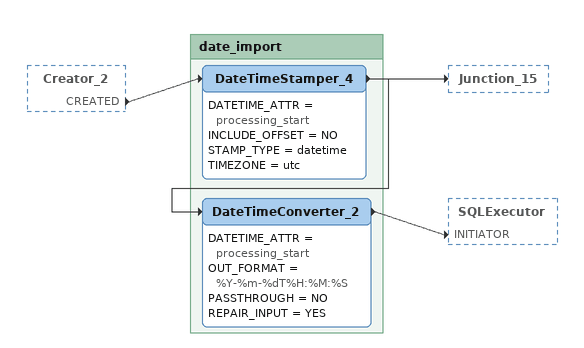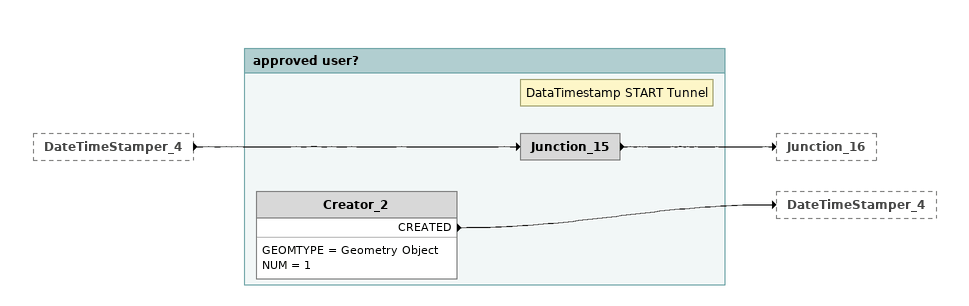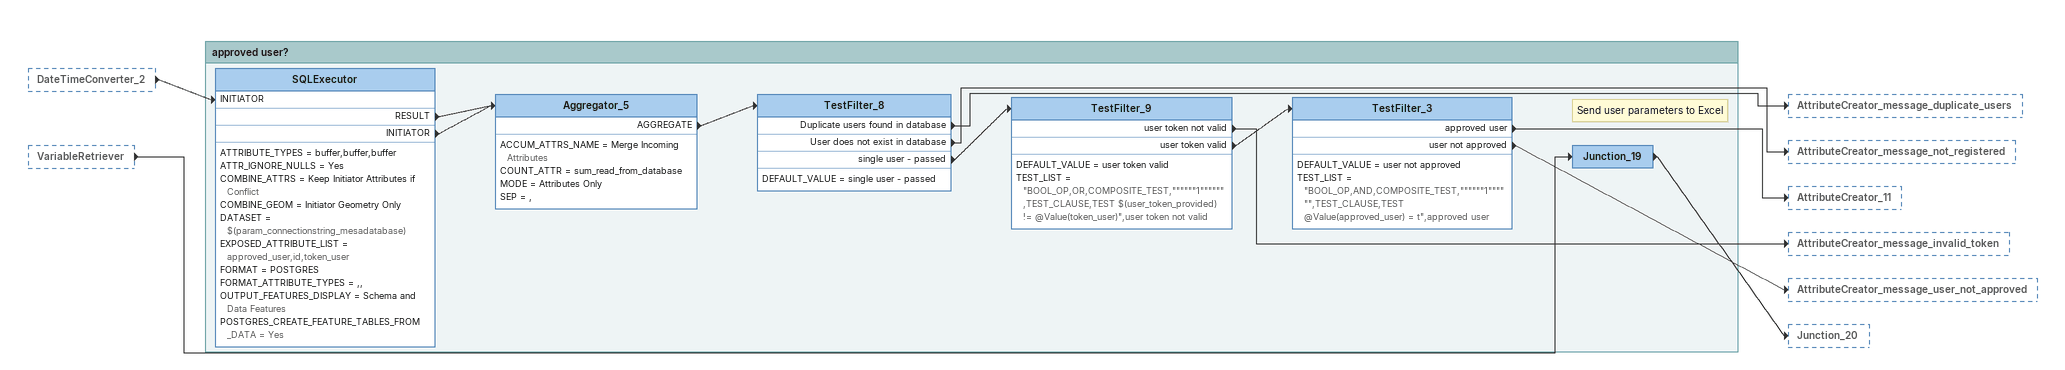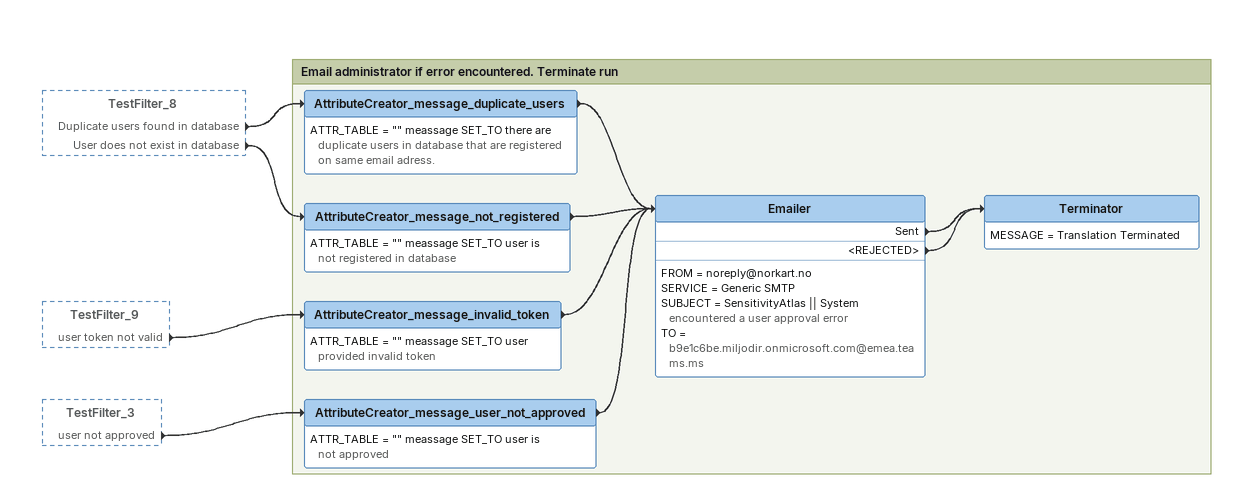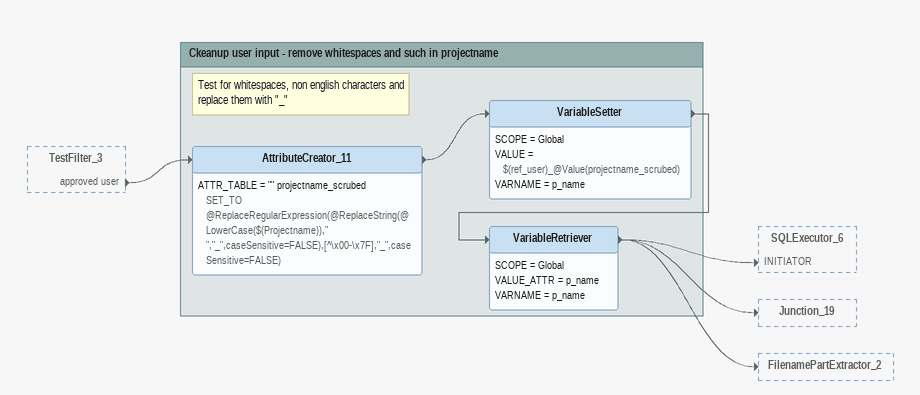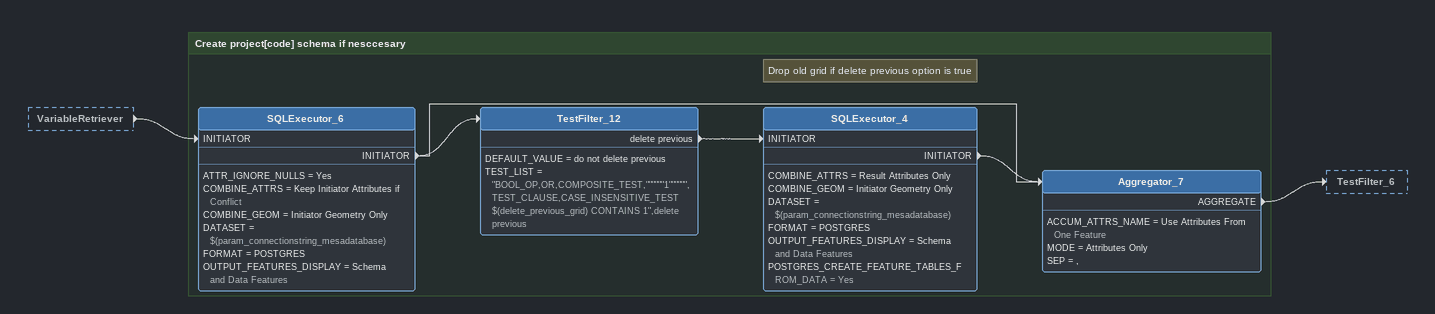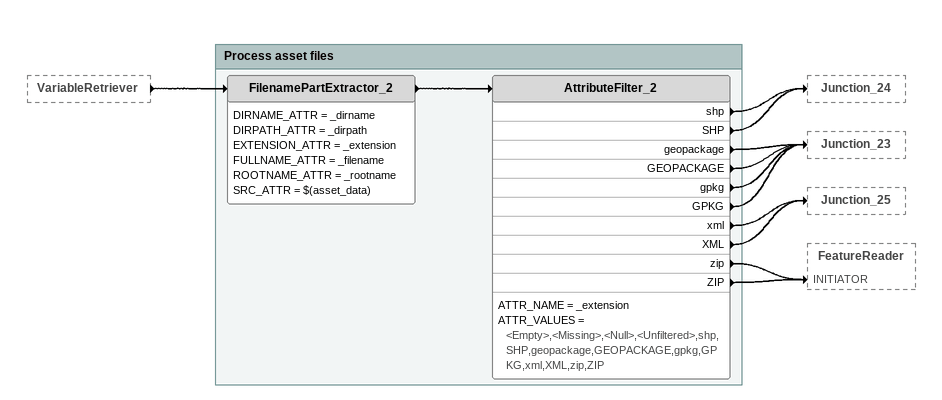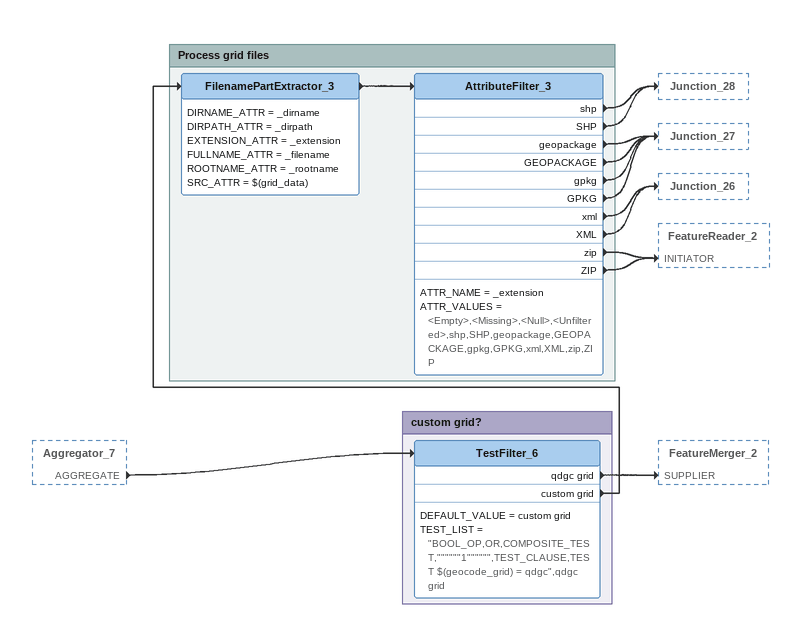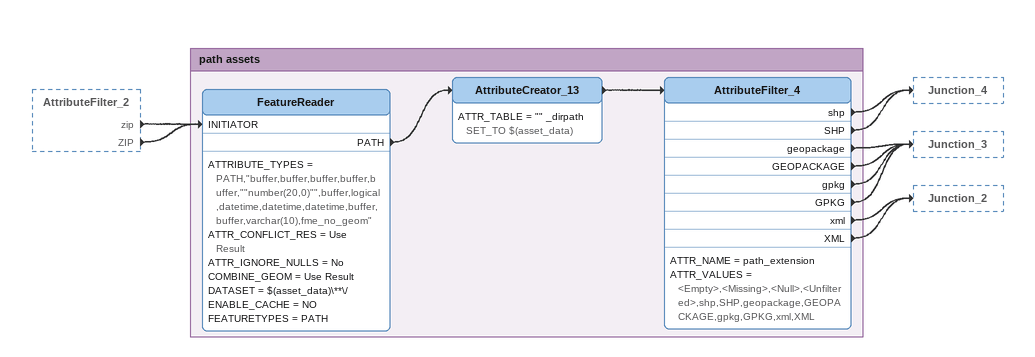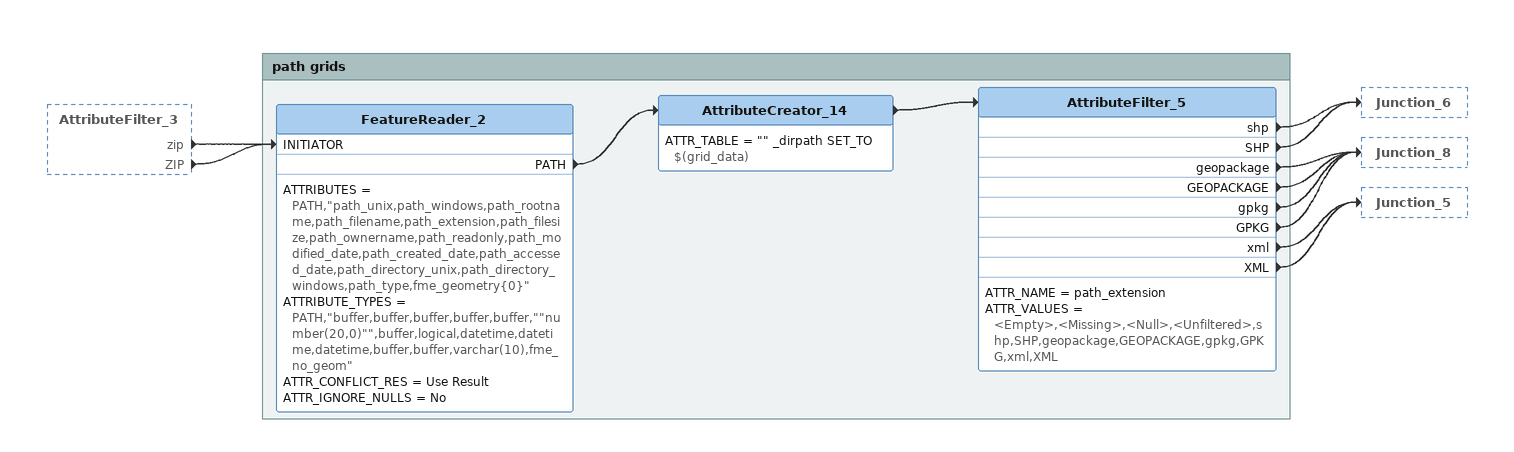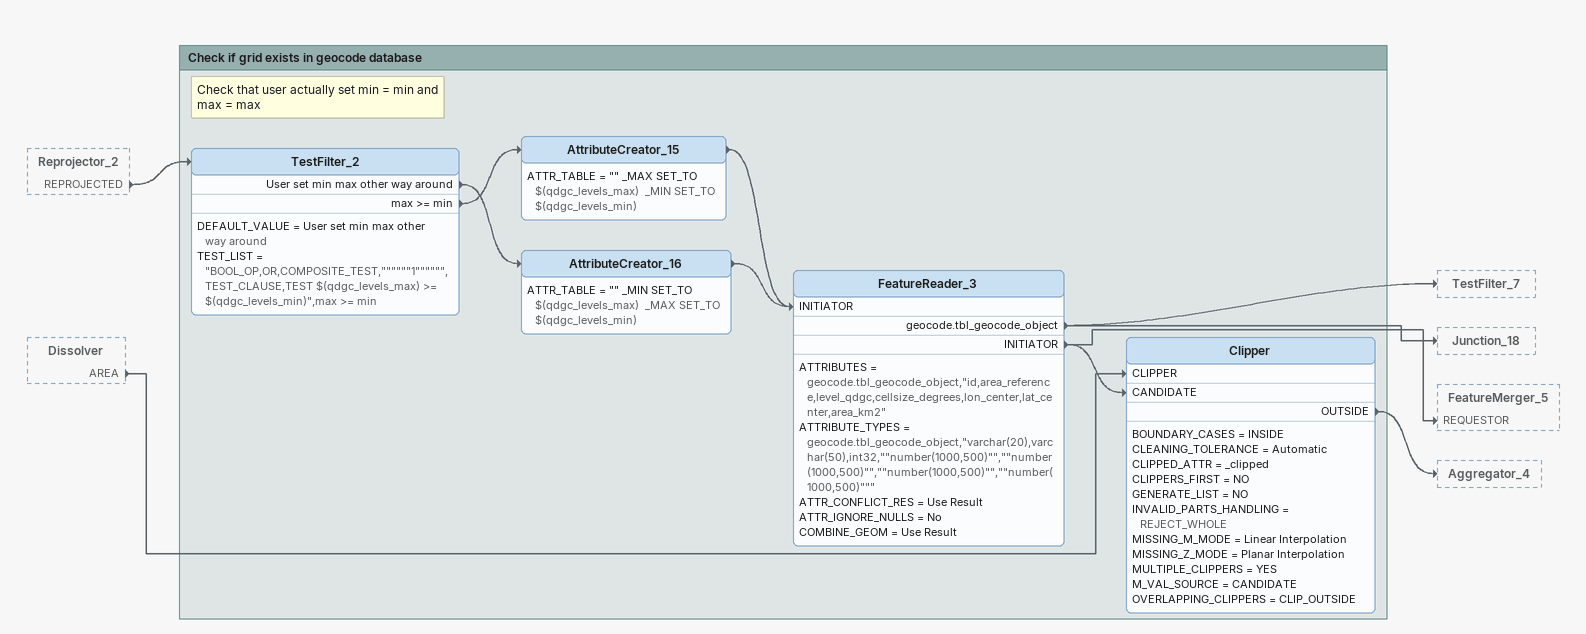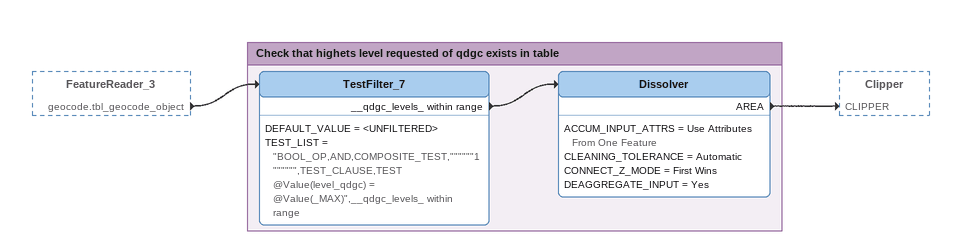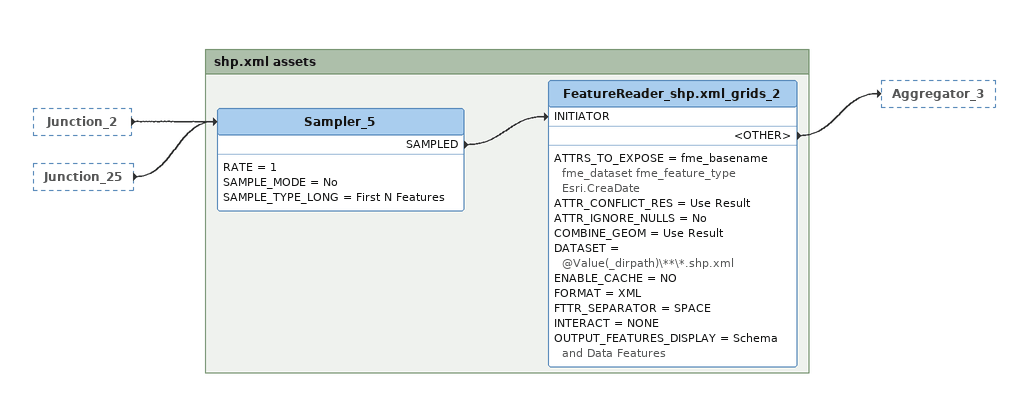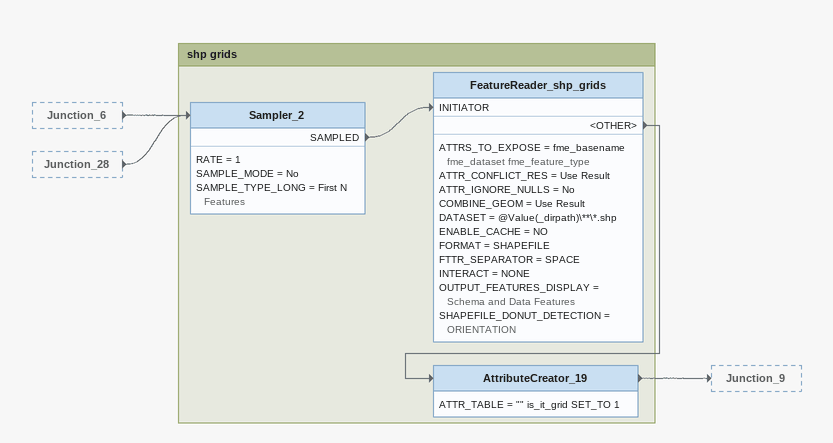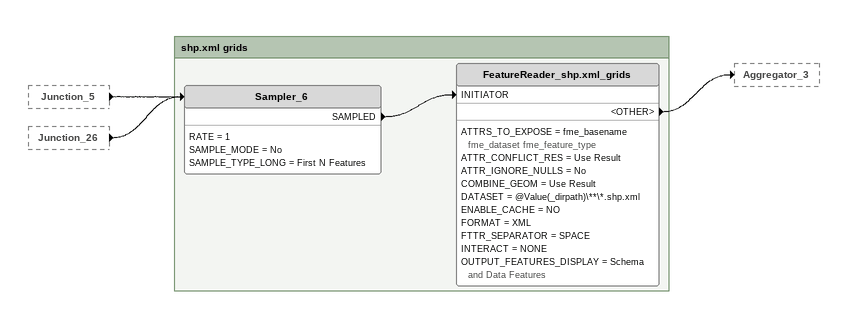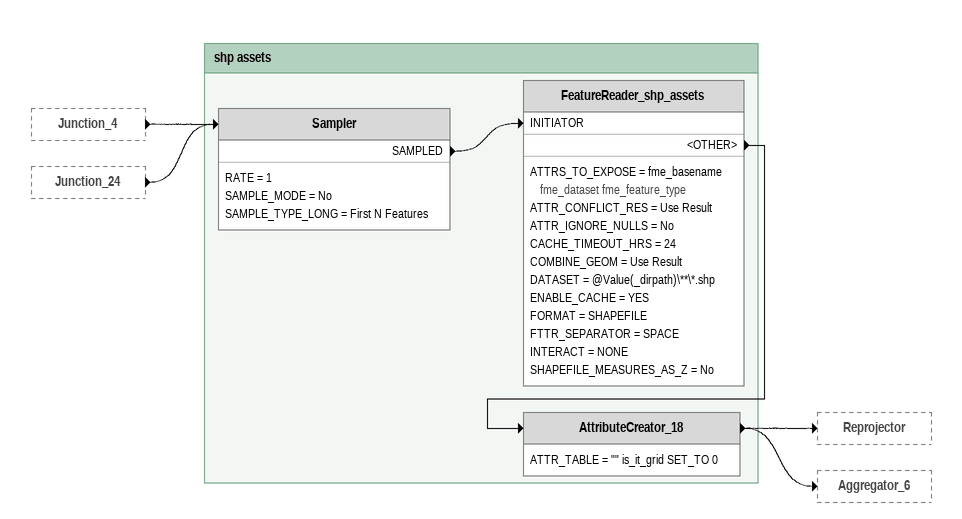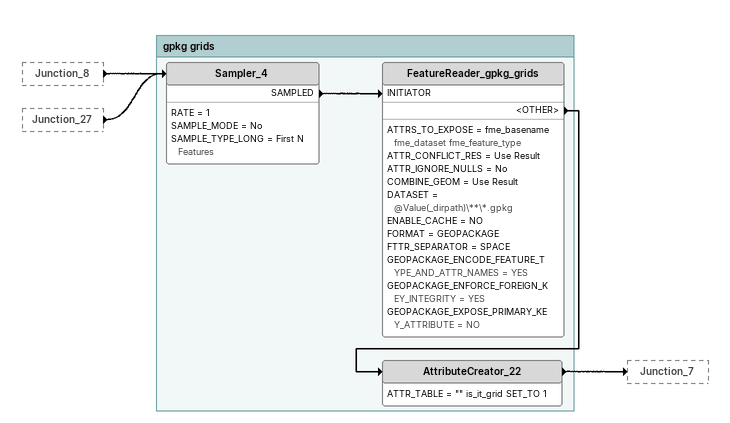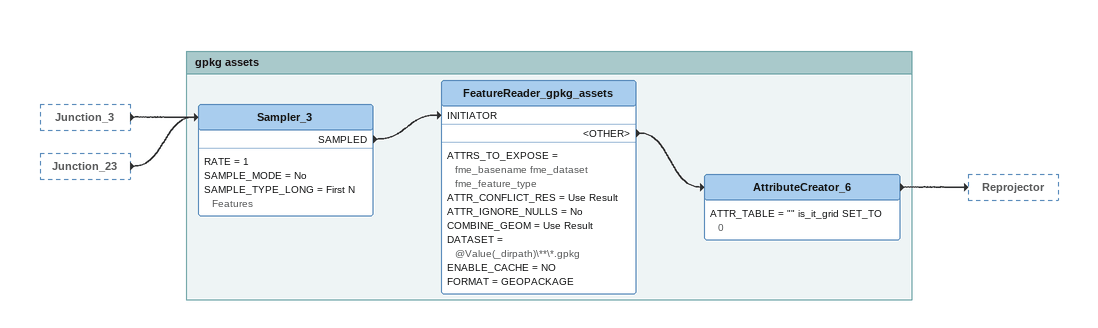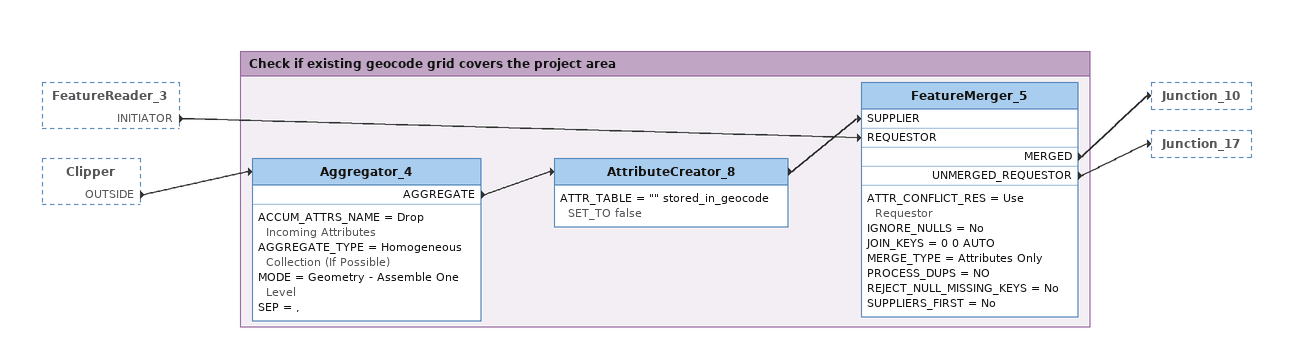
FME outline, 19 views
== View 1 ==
Creator_2 [outside]
    CREATED -> DateTimeStamper_4

Bookmark: date_import
DateTimeStamper_4
    DATETIME_ATTR = processing_start
    INCLUDE_OFFSET = NO
    STAMP_TYPE = datetime
    TIMEZONE = utc
    -> DateTimeConverter_2
    -> Junction_15
DateTimeConverter_2
    DATETIME_ATTR = processing_start
    OUT_FORMAT = %Y-%m-%dT%H:%M:%S
    PASSTHROUGH = NO
    REPAIR_INPUT = YES
    -> SQLExecutor [INITIATOR]

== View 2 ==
DateTimeStamper_4 [outside]
    -> Junction_15

Bookmark: approved user?
Creator_2
    GEOMTYPE = Geometry Object
    NUM = 1
    CREATED -> DateTimeStamper_4
Note: DataTimestamp START Tunnel
Junction_15
    -> Junction_16

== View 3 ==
DateTimeConverter_2 [outside]
    -> SQLExecutor [INITIATOR]
VariableRetriever [outside]
    -> Junction_19

Bookmark: approved user?
SQLExecutor
    ATTRIBUTE_TYPES = buffer,buffer,buffer
    ATTR_IGNORE_NULLS = Yes
    COMBINE_ATTRS = Keep Initiator Attributes if Conflict
    COMBINE_GEOM = Initiator Geometry Only
    DATASET = $(param_connectionstring_mesadatabase)
    EXPOSED_ATTRIBUTE_LIST = approved_user,id,token_user
    FORMAT = POSTGRES
    FORMAT_ATTRIBUTE_TYPES = ,,
    OUTPUT_FEATURES_DISPLAY = Schema and Data Features
    POSTGRES_CREATE_FEATURE_TABLES_FROM_DATA = Yes
    RESULT -> Aggregator_5
    INITIATOR -> Aggregator_5
Aggregator_5
    ACCUM_ATTRS_NAME = Merge Incoming Attributes
    COUNT_ATTR = sum_read_from_database
    MODE = Attributes Only
    SEP = ,
    AGGREGATE -> TestFilter_8
TestFilter_8
    DEFAULT_VALUE = single user - passed
    Duplicate users found in database -> AttributeCreator_message_duplicate_users
    User does not exist in database -> AttributeCreator_message_not_registered
    single user - passed -> TestFilter_9
TestFilter_9
    DEFAULT_VALUE = user token valid
    TEST_LIST = "BOOL_OP,OR,COMPOSITE_TEST,""""""1"""""",TEST_CLAUSE,TEST $(user_token_provided) != @Value(token_user)",user token not valid
    user token not valid -> AttributeCreator_message_invalid_token
    user token valid -> TestFilter_3
TestFilter_3
    DEFAULT_VALUE = user not approved
    TEST_LIST = "BOOL_OP,AND,COMPOSITE_TEST,""""""1"""""",TEST_CLAUSE,TEST @Value(approved_user) = t",approved user
    approved user -> AttributeCreator_11
    user not approved -> AttributeCreator_message_user_not_approved
Note: Send user parameters to Excel
Junction_19
    -> Junction_20

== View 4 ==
TestFilter_8 [outside]
    Duplicate users found in database -> AttributeCreator_message_duplicate_users
    User does not exist in database -> AttributeCreator_message_not_registered
TestFilter_9 [outside]
    user token not valid -> AttributeCreator_message_invalid_token
TestFilter_3 [outside]
    user not approved -> AttributeCreator_message_user_not_approved

Bookmark: Email administrator if error encountered. Terminate run
AttributeCreator_message_duplicate_users
    ATTR_TABLE = "" meassage SET_TO there are duplicate users in database that are registered on same email adress.
    -> Emailer
AttributeCreator_message_not_registered
    ATTR_TABLE = "" meassage SET_TO user is not registered in database
    -> Emailer
AttributeCreator_message_invalid_token
    ATTR_TABLE = "" meassage SET_TO user provided invalid token
    -> Emailer
AttributeCreator_message_user_not_approved
    ATTR_TABLE = "" meassage SET_TO user is not approved
    -> Emailer
Emailer
    FROM = noreply@norkart.no
    SERVICE = Generic SMTP
    SUBJECT = SensitivityAtlas || System encountered a user approval error
    TO = b9e1c6be.miljodir.onmicrosoft.com@emea.teams.ms
    Sent -> Terminator
    <REJECTED> -> Terminator
Terminator
    MESSAGE = Translation Terminated

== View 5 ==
TestFilter_3 [outside]
    approved user -> AttributeCreator_11

Bookmark: Ckeanup user input - remove whitespaces and such in projectname
Note: Test for whitespaces, non english characters and replace them with "_"
AttributeCreator_11
    ATTR_TABLE = "" projectname_scrubed SET_TO @ReplaceRegularExpression(@ReplaceString(@LowerCase($(Projectname))," ","_",caseSensitive=FALSE),[^\x00-\x7F],"_",caseSensitive=FALSE)
    -> VariableSetter
VariableSetter
    SCOPE = Global
    VALUE = $(ref_user)_@Value(projectname_scrubed)
    VARNAME = p_name
    -> VariableRetriever
VariableRetriever
    SCOPE = Global
    VALUE_ATTR = p_name
    VARNAME = p_name
    -> SQLExecutor_6 [INITIATOR]
    -> Junction_19
    -> FilenamePartExtractor_2

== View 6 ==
VariableRetriever [outside]
    -> SQLExecutor_6 [INITIATOR]

Bookmark: Create project[code] schema if nesccesary
SQLExecutor_6
    ATTR_IGNORE_NULLS = Yes
    COMBINE_ATTRS = Keep Initiator Attributes if Conflict
    COMBINE_GEOM = Initiator Geometry Only
    DATASET = $(param_connectionstring_mesadatabase)
    FORMAT = POSTGRES
    OUTPUT_FEATURES_DISPLAY = Schema and Data Features
    INITIATOR -> TestFilter_12
    INITIATOR -> Aggregator_7
TestFilter_12
    DEFAULT_VALUE = do not delete previous
    TEST_LIST = "BOOL_OP,OR,COMPOSITE_TEST,""""""1"""""",TEST_CLAUSE,CASE_INSENSITIVE_TEST $(delete_previous_grid) CONTAINS 1",delete previous
    delete previous -> SQLExecutor_4 [INITIATOR]
Note: Drop old grid if delete previous option is true
SQLExecutor_4
    COMBINE_ATTRS = Result Attributes Only
    COMBINE_GEOM = Initiator Geometry Only
    DATASET = $(param_connectionstring_mesadatabase)
    FORMAT = POSTGRES
    OUTPUT_FEATURES_DISPLAY = Schema and Data Features
    POSTGRES_CREATE_FEATURE_TABLES_FROM_DATA = Yes
    INITIATOR -> Aggregator_7
Aggregator_7
    ACCUM_ATTRS_NAME = Use Attributes From One Feature
    MODE = Attributes Only
    SEP = ,
    AGGREGATE -> TestFilter_6

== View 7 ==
VariableRetriever [outside]
    -> FilenamePartExtractor_2

Bookmark: Process asset files
FilenamePartExtractor_2
    DIRNAME_ATTR = _dirname
    DIRPATH_ATTR = _dirpath
    EXTENSION_ATTR = _extension
    FULLNAME_ATTR = _filename
    ROOTNAME_ATTR = _rootname
    SRC_ATTR = $(asset_data)
    -> AttributeFilter_2
AttributeFilter_2
    ATTR_NAME = _extension
    ATTR_VALUES = <Empty>,<Missing>,<Null>,<Unfiltered>,shp,SHP,geopackage,GEOPACKAGE,gpkg,GPKG,xml,XML,zip,ZIP
    shp -> Junction_24
    SHP -> Junction_24
    geopackage -> Junction_23
    GEOPACKAGE -> Junction_23
    gpkg -> Junction_23
    GPKG -> Junction_23
    xml -> Junction_25
    XML -> Junction_25
    zip -> FeatureReader [INITIATOR]
    ZIP -> FeatureReader [INITIATOR]

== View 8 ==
Aggregator_7 [outside]
    AGGREGATE -> TestFilter_6

Bookmark: custom grid?
TestFilter_6
    DEFAULT_VALUE = custom grid
    TEST_LIST = "BOOL_OP,OR,COMPOSITE_TEST,""""""1"""""",TEST_CLAUSE,TEST $(geocode_grid) = qdgc",qdgc grid
    qdgc grid -> FeatureMerger_2 [SUPPLIER]
    custom grid -> FilenamePartExtractor_3

Bookmark: Process grid files
FilenamePartExtractor_3
    DIRNAME_ATTR = _dirname
    DIRPATH_ATTR = _dirpath
    EXTENSION_ATTR = _extension
    FULLNAME_ATTR = _filename
    ROOTNAME_ATTR = _rootname
    SRC_ATTR = $(grid_data)
    -> AttributeFilter_3
AttributeFilter_3
    ATTR_NAME = _extension
    ATTR_VALUES = <Empty>,<Missing>,<Null>,<Unfiltered>,shp,SHP,geopackage,GEOPACKAGE,gpkg,GPKG,xml,XML,zip,ZIP
    shp -> Junction_28
    SHP -> Junction_28
    geopackage -> Junction_27
    GEOPACKAGE -> Junction_27
    gpkg -> Junction_27
    GPKG -> Junction_27
    xml -> Junction_26
    XML -> Junction_26
    zip -> FeatureReader_2 [INITIATOR]
    ZIP -> FeatureReader_2 [INITIATOR]

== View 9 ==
AttributeFilter_2 [outside]
    zip -> FeatureReader [INITIATOR]
    ZIP -> FeatureReader [INITIATOR]

Bookmark: path assets
FeatureReader
    ATTRIBUTE_TYPES = PATH,"buffer,buffer,buffer,buffer,buffer,""number(20,0)"",buffer,logical,datetime,datetime,datetime,buffer,buffer,varchar(10),fme_no_geom"
    ATTR_CONFLICT_RES = Use Result
    ATTR_IGNORE_NULLS = No
    COMBINE_GEOM = Use Result
    DATASET = $(asset_data)\**\/
    ENABLE_CACHE = NO
    FEATURETYPES = PATH
    PATH -> AttributeCreator_13
AttributeCreator_13
    ATTR_TABLE = "" _dirpath SET_TO $(asset_data)
    -> AttributeFilter_4
AttributeFilter_4
    ATTR_NAME = path_extension
    ATTR_VALUES = <Empty>,<Missing>,<Null>,<Unfiltered>,shp,SHP,geopackage,GEOPACKAGE,gpkg,GPKG,xml,XML
    shp -> Junction_4
    SHP -> Junction_4
    geopackage -> Junction_3
    GEOPACKAGE -> Junction_3
    gpkg -> Junction_3
    GPKG -> Junction_3
    xml -> Junction_2
    XML -> Junction_2

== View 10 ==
AttributeFilter_3 [outside]
    zip -> FeatureReader_2 [INITIATOR]
    ZIP -> FeatureReader_2 [INITIATOR]

Bookmark: path grids
FeatureReader_2
    ATTRIBUTES = PATH,"path_unix,path_windows,path_rootname,path_filename,path_extension,path_filesize,path_ownername,path_readonly,path_modified_date,path_created_date,path_accessed_date,path_directory_unix,path_directory_windows,path_type,fme_geometry{0}"
    ATTRIBUTE_TYPES = PATH,"buffer,buffer,buffer,buffer,buffer,""number(20,0)"",buffer,logical,datetime,datetime,datetime,buffer,buffer,varchar(10),fme_no_geom"
    ATTR_CONFLICT_RES = Use Result
    ATTR_IGNORE_NULLS = No
    PATH -> AttributeCreator_14
AttributeCreator_14
    ATTR_TABLE = "" _dirpath SET_TO $(grid_data)
    -> AttributeFilter_5
AttributeFilter_5
    ATTR_NAME = path_extension
    ATTR_VALUES = <Empty>,<Missing>,<Null>,<Unfiltered>,shp,SHP,geopackage,GEOPACKAGE,gpkg,GPKG,xml,XML
    shp -> Junction_6
    SHP -> Junction_6
    geopackage -> Junction_8
    GEOPACKAGE -> Junction_8
    gpkg -> Junction_8
    GPKG -> Junction_8
    xml -> Junction_5
    XML -> Junction_5

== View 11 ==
Reprojector_2 [outside]
    REPROJECTED -> TestFilter_2
Dissolver [outside]
    AREA -> Clipper [CLIPPER]

Bookmark: Check if grid exists in geocode database
Note: Check that user actually set min = min and max = max
TestFilter_2
    DEFAULT_VALUE = User set min max other way around
    TEST_LIST = "BOOL_OP,OR,COMPOSITE_TEST,""""""1"""""",TEST_CLAUSE,TEST $(qdgc_levels_max) >= $(qdgc_levels_min)",max >= min
    User set min max other way around -> AttributeCreator_16
    max >= min -> AttributeCreator_15
AttributeCreator_15
    ATTR_TABLE = "" _MAX SET_TO $(qdgc_levels_max)  _MIN SET_TO $(qdgc_levels_min)
    -> FeatureReader_3 [INITIATOR]
AttributeCreator_16
    ATTR_TABLE = "" _MIN SET_TO $(qdgc_levels_max)  _MAX SET_TO $(qdgc_levels_min)
    -> FeatureReader_3 [INITIATOR]
FeatureReader_3
    ATTRIBUTES = geocode.tbl_geocode_object,"id,area_reference,level_qdgc,cellsize_degrees,lon_center,lat_center,area_km2"
    ATTRIBUTE_TYPES = geocode.tbl_geocode_object,"varchar(20),varchar(50),int32,""number(1000,500)"",""number(1000,500)"",""number(1000,500)"",""number(1000,500)"""
    ATTR_CONFLICT_RES = Use Result
    ATTR_IGNORE_NULLS = No
    COMBINE_GEOM = Use Result
    geocode.tbl_geocode_object -> TestFilter_7
    geocode.tbl_geocode_object -> Junction_18
    INITIATOR -> Clipper [CANDIDATE]
    INITIATOR -> FeatureMerger_5 [REQUESTOR]
Clipper
    BOUNDARY_CASES = INSIDE
    CLEANING_TOLERANCE = Automatic
    CLIPPED_ATTR = _clipped
    CLIPPERS_FIRST = NO
    GENERATE_LIST = NO
    INVALID_PARTS_HANDLING = REJECT_WHOLE
    MISSING_M_MODE = Linear Interpolation
    MISSING_Z_MODE = Planar Interpolation
    MULTIPLE_CLIPPERS = YES
    M_VAL_SOURCE = CANDIDATE
    OVERLAPPING_CLIPPERS = CLIP_OUTSIDE
    OUTSIDE -> Aggregator_4

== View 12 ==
FeatureReader_3 [outside]
    geocode.tbl_geocode_object -> TestFilter_7

Bookmark: Check that highets level requested of qdgc exists in table
TestFilter_7
    DEFAULT_VALUE = <UNFILTERED>
    TEST_LIST = "BOOL_OP,AND,COMPOSITE_TEST,""""""1"""""",TEST_CLAUSE,TEST @Value(level_qdgc) = @Value(_MAX)",__qdgc_levels_ within range
    __qdgc_levels_ within range -> Dissolver
Dissolver
    ACCUM_INPUT_ATTRS = Use Attributes From One Feature
    CLEANING_TOLERANCE = Automatic
    CONNECT_Z_MODE = First Wins
    DEAGGREGATE_INPUT = Yes
    AREA -> Clipper [CLIPPER]

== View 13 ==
Junction_2 [outside]
    -> Sampler_5
Junction_25 [outside]
    -> Sampler_5

Bookmark: shp.xml assets
Sampler_5
    RATE = 1
    SAMPLE_MODE = No
    SAMPLE_TYPE_LONG = First N Features
    SAMPLED -> FeatureReader_shp.xml_grids_2 [INITIATOR]
FeatureReader_shp.xml_grids_2
    ATTRS_TO_EXPOSE = fme_basename fme_dataset fme_feature_type Esri.CreaDate
    ATTR_CONFLICT_RES = Use Result
    ATTR_IGNORE_NULLS = No
    COMBINE_GEOM = Use Result
    DATASET = @Value(_dirpath)\**\*.shp.xml
    ENABLE_CACHE = NO
    FORMAT = XML
    FTTR_SEPARATOR = SPACE
    INTERACT = NONE
    OUTPUT_FEATURES_DISPLAY = Schema and Data Features
    <OTHER> -> Aggregator_3

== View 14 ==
Junction_6 [outside]
    -> Sampler_2
Junction_28 [outside]
    -> Sampler_2

Bookmark: shp grids
Sampler_2
    RATE = 1
    SAMPLE_MODE = No
    SAMPLE_TYPE_LONG = First N Features
    SAMPLED -> FeatureReader_shp_grids [INITIATOR]
FeatureReader_shp_grids
    ATTRS_TO_EXPOSE = fme_basename fme_dataset fme_feature_type
    ATTR_CONFLICT_RES = Use Result
    ATTR_IGNORE_NULLS = No
    COMBINE_GEOM = Use Result
    DATASET = @Value(_dirpath)\**\*.shp
    ENABLE_CACHE = NO
    FORMAT = SHAPEFILE
    FTTR_SEPARATOR = SPACE
    INTERACT = NONE
    OUTPUT_FEATURES_DISPLAY = Schema and Data Features
    SHAPEFILE_DONUT_DETECTION = ORIENTATION
    <OTHER> -> AttributeCreator_19
AttributeCreator_19
    ATTR_TABLE = "" is_it_grid SET_TO 1
    -> Junction_9

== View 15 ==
Junction_5 [outside]
    -> Sampler_6
Junction_26 [outside]
    -> Sampler_6

Bookmark: shp.xml grids
Sampler_6
    RATE = 1
    SAMPLE_MODE = No
    SAMPLE_TYPE_LONG = First N Features
    SAMPLED -> FeatureReader_shp.xml_grids [INITIATOR]
FeatureReader_shp.xml_grids
    ATTRS_TO_EXPOSE = fme_basename fme_dataset fme_feature_type
    ATTR_CONFLICT_RES = Use Result
    ATTR_IGNORE_NULLS = No
    COMBINE_GEOM = Use Result
    DATASET = @Value(_dirpath)\**\*.shp.xml
    ENABLE_CACHE = NO
    FORMAT = XML
    FTTR_SEPARATOR = SPACE
    INTERACT = NONE
    OUTPUT_FEATURES_DISPLAY = Schema and Data Features
    <OTHER> -> Aggregator_3

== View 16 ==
Junction_4 [outside]
    -> Sampler
Junction_24 [outside]
    -> Sampler

Bookmark: shp assets
Sampler
    RATE = 1
    SAMPLE_MODE = No
    SAMPLE_TYPE_LONG = First N Features
    SAMPLED -> FeatureReader_shp_assets [INITIATOR]
FeatureReader_shp_assets
    ATTRS_TO_EXPOSE = fme_basename fme_dataset fme_feature_type
    ATTR_CONFLICT_RES = Use Result
    ATTR_IGNORE_NULLS = No
    CACHE_TIMEOUT_HRS = 24
    COMBINE_GEOM = Use Result
    DATASET = @Value(_dirpath)\**\*.shp
    ENABLE_CACHE = YES
    FORMAT = SHAPEFILE
    FTTR_SEPARATOR = SPACE
    INTERACT = NONE
    SHAPEFILE_MEASURES_AS_Z = No
    <OTHER> -> AttributeCreator_18
AttributeCreator_18
    ATTR_TABLE = "" is_it_grid SET_TO 0
    -> Reprojector
    -> Aggregator_6

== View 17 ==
Junction_8 [outside]
    -> Sampler_4
Junction_27 [outside]
    -> Sampler_4

Bookmark: gpkg grids
Sampler_4
    RATE = 1
    SAMPLE_MODE = No
    SAMPLE_TYPE_LONG = First N Features
    SAMPLED -> FeatureReader_gpkg_grids [INITIATOR]
FeatureReader_gpkg_grids
    ATTRS_TO_EXPOSE = fme_basename fme_dataset fme_feature_type
    ATTR_CONFLICT_RES = Use Result
    ATTR_IGNORE_NULLS = No
    COMBINE_GEOM = Use Result
    DATASET = @Value(_dirpath)\**\*.gpkg
    ENABLE_CACHE = NO
    FORMAT = GEOPACKAGE
    FTTR_SEPARATOR = SPACE
    GEOPACKAGE_ENCODE_FEATURE_TYPE_AND_ATTR_NAMES = YES
    GEOPACKAGE_ENFORCE_FOREIGN_KEY_INTEGRITY = YES
    GEOPACKAGE_EXPOSE_PRIMARY_KEY_ATTRIBUTE = NO
    <OTHER> -> AttributeCreator_22
AttributeCreator_22
    ATTR_TABLE = "" is_it_grid SET_TO 1
    -> Junction_7

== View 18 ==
Junction_3 [outside]
    -> Sampler_3
Junction_23 [outside]
    -> Sampler_3

Bookmark: gpkg assets
Sampler_3
    RATE = 1
    SAMPLE_MODE = No
    SAMPLE_TYPE_LONG = First N Features
    SAMPLED -> FeatureReader_gpkg_assets [INITIATOR]
FeatureReader_gpkg_assets
    ATTRS_TO_EXPOSE = fme_basename fme_dataset fme_feature_type
    ATTR_CONFLICT_RES = Use Result
    ATTR_IGNORE_NULLS = No
    COMBINE_GEOM = Use Result
    DATASET = @Value(_dirpath)\**\*.gpkg
    ENABLE_CACHE = NO
    FORMAT = GEOPACKAGE
    <OTHER> -> AttributeCreator_6
AttributeCreator_6
    ATTR_TABLE = "" is_it_grid SET_TO 0
    -> Reprojector

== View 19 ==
FeatureReader_3 [outside]
    INITIATOR -> FeatureMerger_5 [REQUESTOR]
Clipper [outside]
    OUTSIDE -> Aggregator_4

Bookmark: Check if existing geocode grid covers the project area
Aggregator_4
    ACCUM_ATTRS_NAME = Drop Incoming Attributes
    AGGREGATE_TYPE = Homogeneous Collection (If Possible)
    MODE = Geometry - Assemble One Level
    SEP = ,
    AGGREGATE -> AttributeCreator_8
AttributeCreator_8
    ATTR_TABLE = "" stored_in_geocode SET_TO false
    -> FeatureMerger_5 [SUPPLIER]
FeatureMerger_5
    ATTR_CONFLICT_RES = Use Requestor
    IGNORE_NULLS = No
    JOIN_KEYS = 0 0 AUTO
    MERGE_TYPE = Attributes Only
    PROCESS_DUPS = NO
    REJECT_NULL_MISSING_KEYS = No
    SUPPLIERS_FIRST = No
    MERGED -> Junction_10
    UNMERGED_REQUESTOR -> Junction_17
